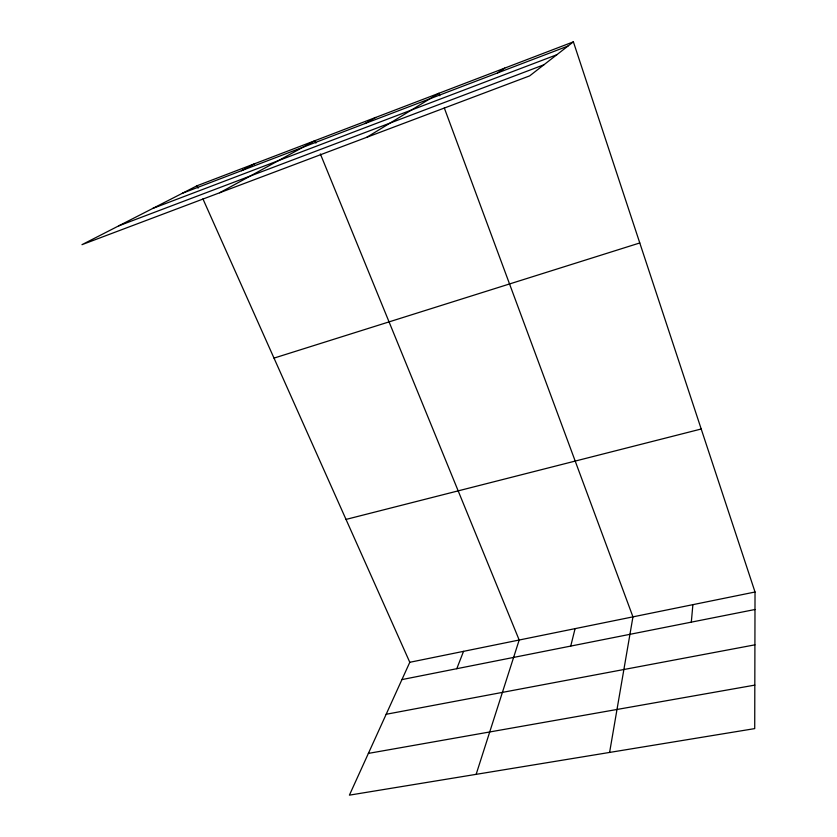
<?xml version="1.0" encoding="UTF-8"?>
<svg xmlns="http://www.w3.org/2000/svg" width="837" height="837" viewBox="0 0 837 837"><rect width="100%" height="100%" fill="white"/><g stroke="black" fill="none" stroke-linecap="round" stroke-linejoin="round"><path stroke-width="1.26" d="M573.387 41.85L529.664 75.874L81.974 244.676L197.061 185.751L573.387 41.85L755.026 592.01L754.723 728.608L349.406 795.15L409.795 662.287L202.92 198.871M691.31 622.142L692.89 604.659M609.598 752.432L632.95 616.859L444.301 107.963M570.74 646.08L575.082 628.639M476.138 774.351L519.181 640.023L320.362 153.945M456.782 668.7L463.541 651.353M497.408 73.007L504.721 68.111M366.847 137.268L438.87 93.294L439.77 95.732M365.058 123.531L375.656 117.462M219.618 192.782L314.942 140.679L315.926 143.096M241.422 170.727L254.825 163.665M182.414 193.253L567.946 46.077M152.742 208.444L556.825 54.74M118.791 225.833L543.904 64.794M274.002 358.11L639.782 242.96M346.016 519.421L701.207 429.004M409.795 662.287L755.026 592.01M401.927 679.592L754.984 609.503M386.16 714.285L754.911 644.835M368.374 753.405L754.817 685.116M197.061 185.751L198.128 188.137"/></g></svg>
